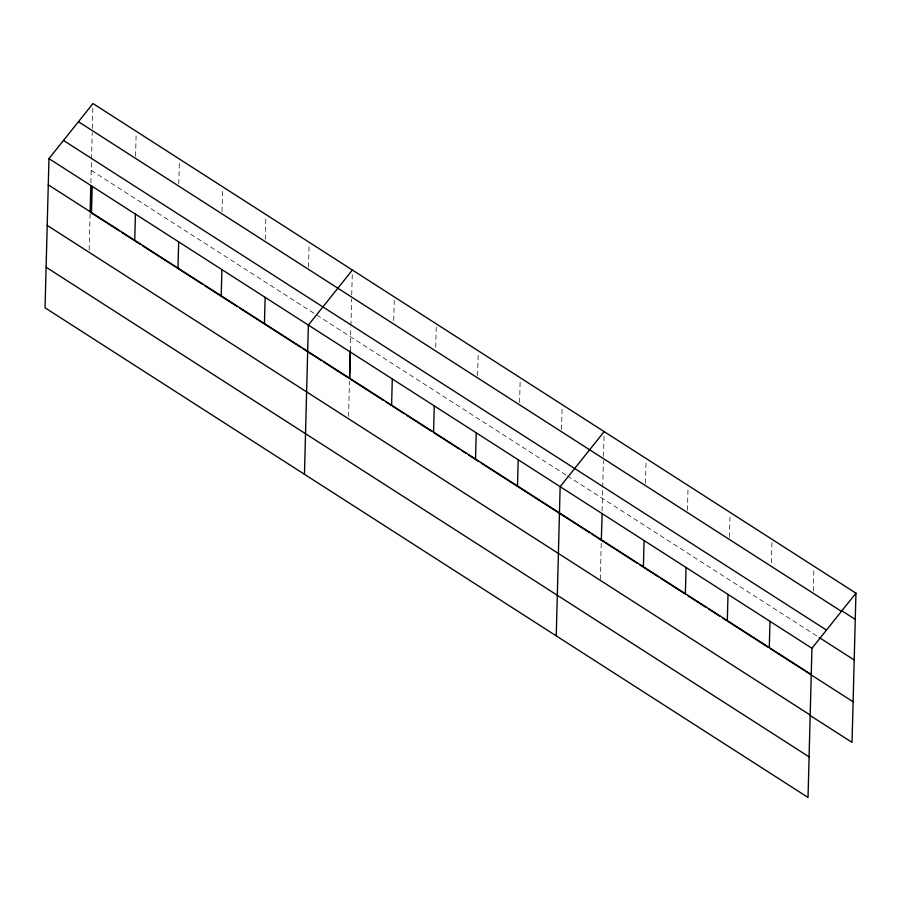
<?xml version="1.0" encoding="UTF-8"?>
<svg xmlns="http://www.w3.org/2000/svg" width="901" height="901" viewBox="0 0 901 901"><rect width="100%" height="100%" fill="white"/><g stroke="black" fill="none" stroke-linecap="round" stroke-linejoin="round"><path stroke-width="0.68" stroke-dasharray="4.5 3.38" d="M89.143 249.949L90.089 213.56M90.888 182.88L91.474 160.547M91.519 159.139L92.206 132.548M92.319 128.37L92.893 106.307M135.555 156.121L136.175 132.672M178.792 183.86L179.367 161.797M222.029 211.611L222.603 189.548M265.266 239.362L265.84 217.287M308.502 267.101L309.077 245.038M348.552 416.42L349.464 381.427M350.275 350.759L350.894 327.018M350.928 325.621L351.627 299.031M351.728 294.852L352.28 274.163M393.737 320.407L394.278 299.718M435.701 347.335L436.242 326.646M477.62 375.638L478.24 352.19M519.584 402.567L520.204 379.13M561.548 429.507L562.134 407.432M600.291 579.399L601.282 541.614M602.093 510.946L602.679 488.601M602.713 487.204L603.411 460.614M603.512 456.435L604.098 434.361M645.476 483.364L646.062 461.289M687.44 510.293L688.026 488.229M729.405 537.221L729.99 515.158M771.414 562.776L771.954 542.087M813.333 591.079L813.918 569.015M91.226 170.334L315.575 314.325M316.747 315.068L566.279 475.21M567.45 475.953L818.063 636.793"/><path stroke-width="1.35" d="M48.958 158.621L45.05 307.815L808.028 797.453L811.936 648.258L855.95 593.185L92.972 103.547L48.958 158.621L811.936 648.258M90.821 185.674L90.123 212.152L119.337 230.904M91.508 212.568L92.195 186.361M134.745 240.319L135.432 214.111M177.981 268.059L178.668 241.851M221.218 295.81L221.894 269.602M264.444 323.549L265.131 297.353M304.459 474.286L308.367 325.092L352.381 270.03M350.275 350.759L349.543 378.634L383.342 400.326M349.644 378.229L350.331 352.021M391.608 405.157L392.295 378.961M433.572 432.086L434.259 405.889M475.537 459.026L476.224 432.818M517.501 485.954L518.188 459.747M556.244 635.869L560.152 486.675L604.166 431.602M601.327 540.217L602.116 513.604M643.393 566.74L644.08 540.532M685.357 593.669L686.044 567.472M727.321 620.598L728.008 594.401M769.285 647.537L769.972 621.33M855.95 593.185L852.042 742.379L810.078 715.45M841.275 610.416L855.263 619.392M78.443 121.725L841.421 611.362M63.487 140.443L826.465 630.081M819.234 637.536L854.204 659.982M48.271 184.818L811.249 674.466M121.68 232.402L132.188 239.148M133.359 239.903L140.376 244.396M142.707 245.905L175.425 266.899M176.596 267.653L202.308 284.142M204.64 285.651L237.357 306.644M239.7 308.142L300.461 347.133M302.804 348.642L321.499 360.637M323.831 362.134L348.372 377.879M385.673 401.823L391.507 405.563M392.667 406.317L404.324 413.796M406.655 415.293L431.14 430.993M433.471 432.491L459.116 448.946M461.447 450.444L466.11 453.44M468.441 454.937L478.927 461.672M481.258 463.159L589.671 532.739M592.002 534.225L637.457 563.407M639.789 564.904L658.44 576.865M660.771 578.363L685.256 594.074M687.587 595.572L706.238 607.544M708.569 609.031L720.226 616.521M722.557 618.018L726.048 620.26M727.22 621.003L768.012 647.188M770.344 648.686L853.101 701.8M47.212 225.408L810.19 715.045M46.109 267.225L809.087 756.863"/></g></svg>
